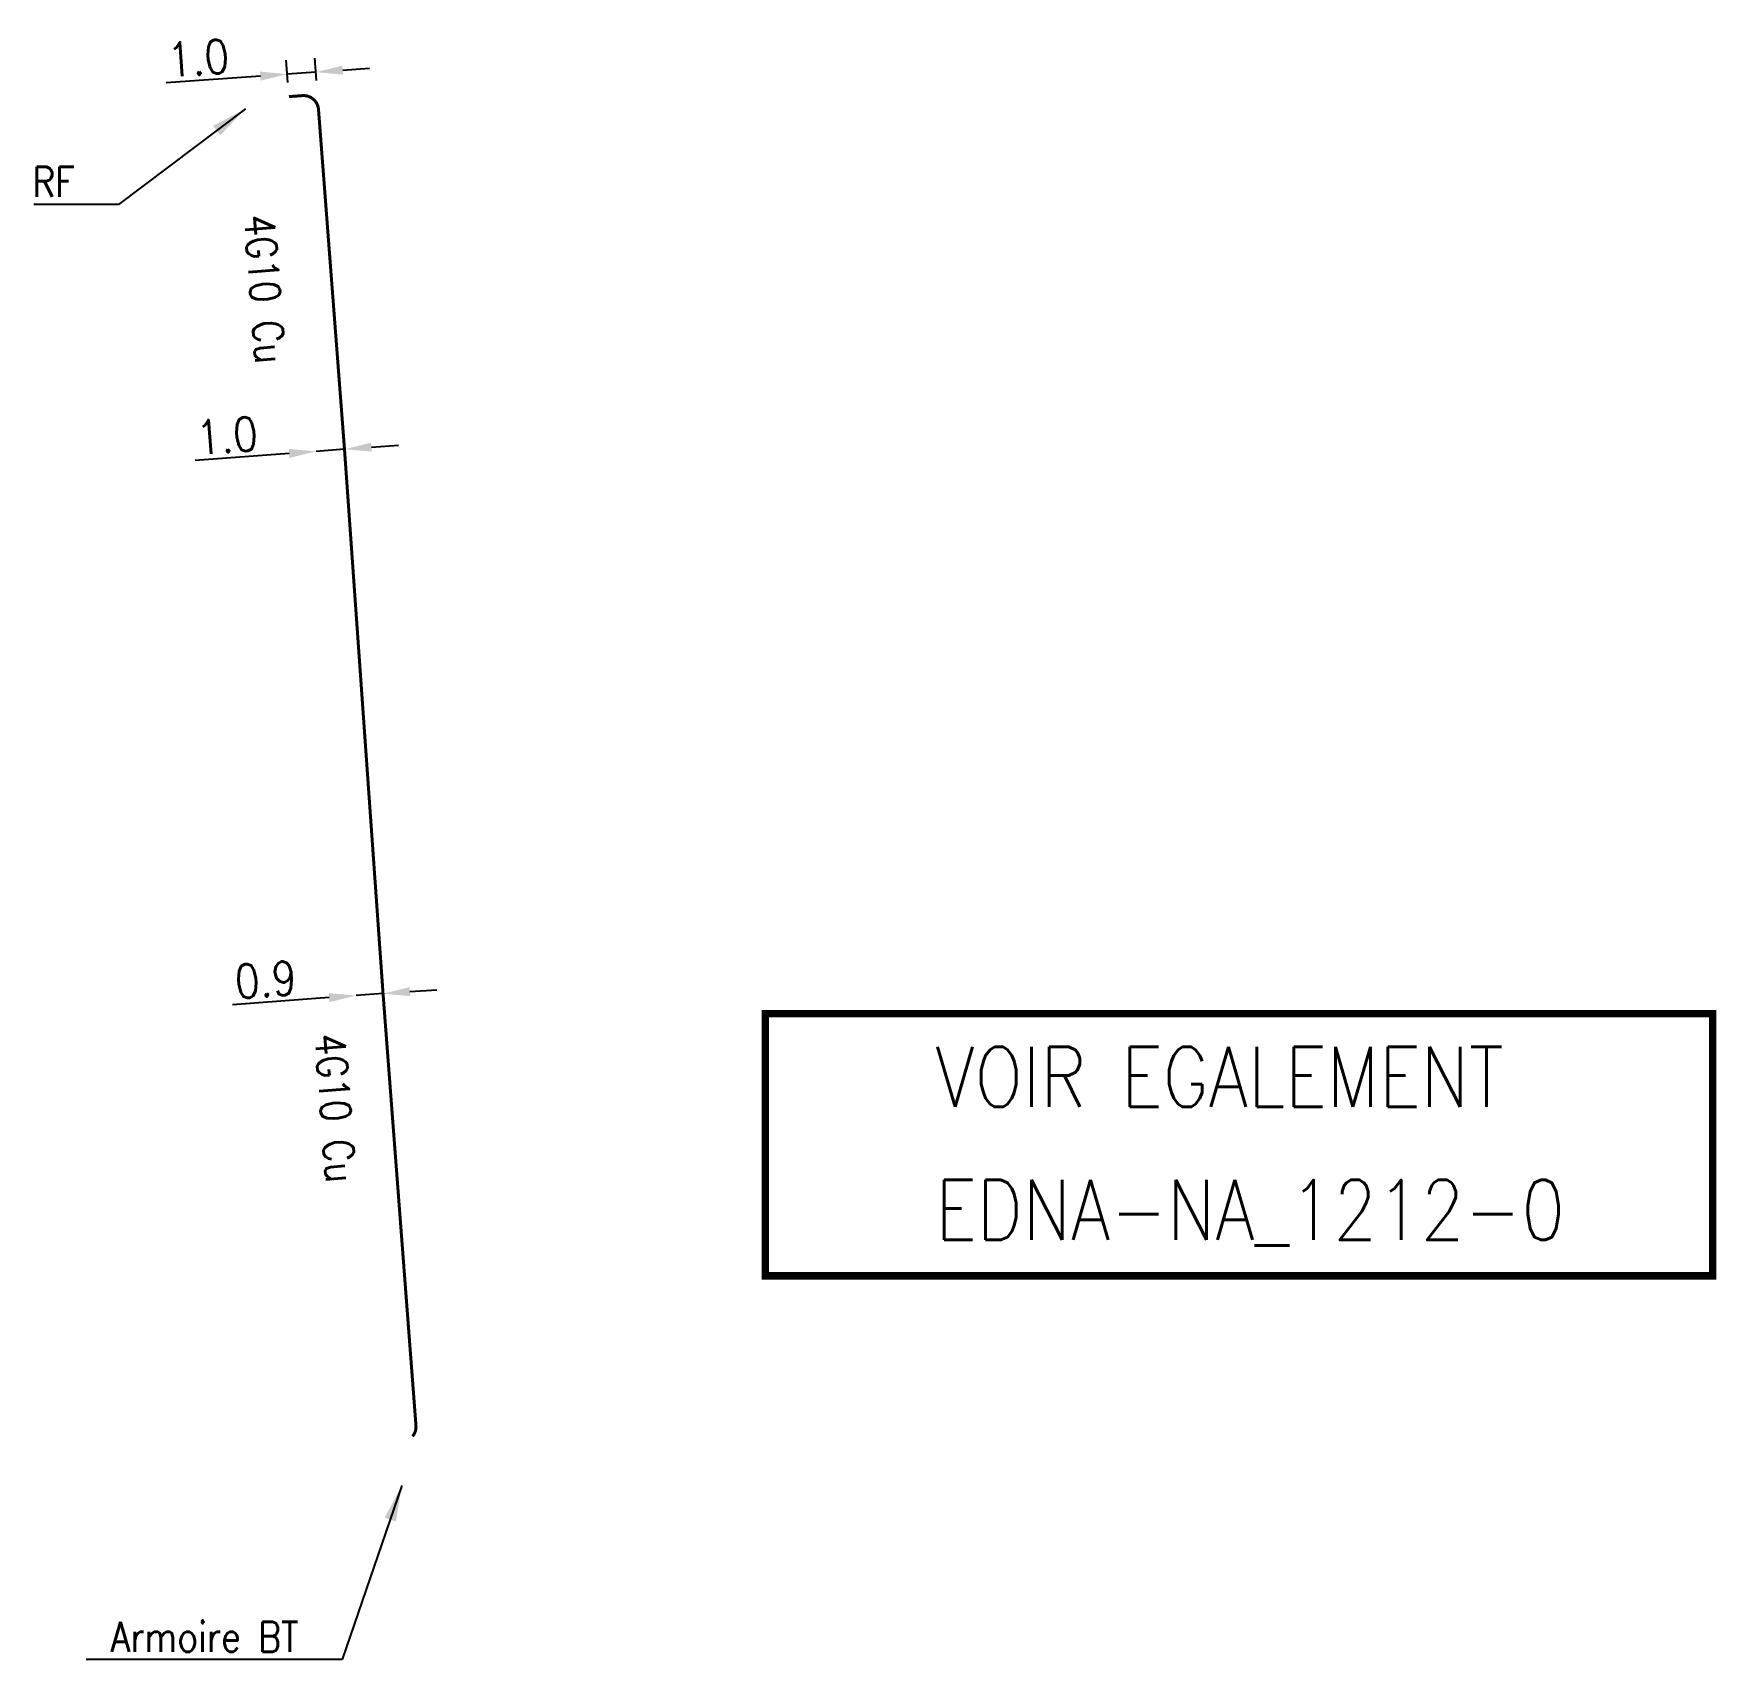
# Model space of a CAD drawing. Header units: millimetres. Extents: x 184511 to 184987, y 128511 to 128994.
# Drawn here: x 184819 to 184875.1, y 128939.6 to 128993.7 of the extents above; entities that cross this region are included whole.
import ezdxf
from ezdxf.enums import TextEntityAlignment as Align

# ---------------------------------------------------------------- set-up
doc = ezdxf.new("R2010")
doc.units = ezdxf.units.MM
doc.linetypes.add('E_ST_Cu', pattern=[2000, 1000, 1000])
doc.layers.add('E_100', color=3, linetype='CONTINUOUS')
doc.layers.add('E_930', color=7, linetype='CONTINUOUS')
doc.styles.get("Standard").update_dxf_attribs({"font": 'romans.shx', "width": 0.85})
doc.dimstyles.get("Standard").update_dxf_attribs({"dimtxt": 1.5, "dimasz": 1.2, "dimexe": 0.625, "dimexo": 0.625, "dimgap": 0.25, "dimtad": 1, "dimdec": 1, "dimzin": 0, "dimdsep": 46, "dimtxsty": 'Standard', "dimcen": -0.5, "dimadec": 0, "dimazin": 0, "dimtfac": 1, "dimtdec": 1, "dimtmove": 0, "dimatfit": 3, "dimfxl": 0, "dimtolj": 1, "dimtzin": 0, "dimarcsym": 0})

# ---------------------------------------------------------------- blocks, each defined once
blk = doc.blocks.new('*D10')
at = {"layer": 'E_100', "color": 0, "linetype": 'Continuous', "lineweight": -2, "transparency": 16777216}
for p, q in [((184831.578, 128961.812), (184832.476, 128961.878)), ((184828.886, 128961.614), (184825.661, 128961.377)), ((184830.681, 128961.746), (184829.783, 128961.68))]:
    blk.add_line(p, q, dxfattribs=at)
at = {"layer": 'E_100', "color": 0, "linetype": 'Continuous', "transparency": 16777216}
for points in [[(184828.875, 128961.763), (184828.897, 128961.464), (184829.783, 128961.68)], [(184831.567, 128961.961), (184831.589, 128961.662), (184830.681, 128961.746)]]:
    blk.add_solid(points, dxfattribs=at)
at = {"layer": 'E_100', "color": 0, "linetype": 'Continuous', "transparency": 16777216, "insert": (184826.77, 128962.21), "char_height": 1.125, "attachment_point": 5, "rotation": 4.2058}
blk.add_mtext('\\A1;0.9', dxfattribs=at)
blk = doc.blocks.new('*D11')
at = {"layer": 'E_100', "color": 0, "linetype": 'Continuous', "lineweight": -2, "transparency": 16777216}
for p, q in [((184827.552, 128979.754), (184824.419, 128979.515)), ((184829.396, 128979.896), (184828.449, 128979.823)), ((184830.294, 128979.964), (184831.191, 128980.033))]:
    blk.add_line(p, q, dxfattribs=at)
at = {"layer": 'E_100', "color": 0, "linetype": 'Continuous', "transparency": 16777216}
for points in [[(184827.54, 128979.904), (184827.563, 128979.605), (184828.449, 128979.823)], [(184830.282, 128980.114), (184830.305, 128979.815), (184829.396, 128979.896)]]:
    blk.add_solid(points, dxfattribs=at)
at = {"layer": 'E_100', "color": 0, "linetype": 'Continuous', "transparency": 16777216, "insert": (184825.479, 128980.348), "char_height": 1.125, "attachment_point": 5, "rotation": 4.3747}
blk.add_mtext('\\A1;1.0', dxfattribs=at)
blk = doc.blocks.new('*D12')
at = {"layer": 'E_100', "color": 0, "linetype": 'Continuous', "lineweight": -2, "transparency": 16777216}
for p, q in [((184827.511, 128992.118), (184827.457, 128992.866)), ((184828.458, 128992.186), (184828.404, 128992.934)), ((184829.336, 128992.531), (184830.233, 128992.596)), ((184826.593, 128992.334), (184823.459, 128992.108)), ((184828.438, 128992.467), (184827.49, 128992.398))]:
    blk.add_line(p, q, dxfattribs=at)
at = {"layer": 'E_100', "color": 0, "linetype": 'Continuous', "transparency": 16777216}
for points in [[(184829.325, 128992.681), (184829.346, 128992.382), (184828.438, 128992.467)], [(184826.582, 128992.483), (184826.603, 128992.184), (184827.49, 128992.398)]]:
    blk.add_solid(points, dxfattribs=at)
at = {"layer": 'E_100', "color": 0, "linetype": 'Continuous', "transparency": 16777216, "insert": (184824.523, 128992.936), "char_height": 1.125, "attachment_point": 5, "rotation": 4.1236}
blk.add_mtext('\\A1;1.0', dxfattribs=at)

msp = doc.modelspace()

# ---------------------------------------------------------------- linework, layer by layer
at = {"layer": 'E_100', "linetype": 'E_ST_Cu', "const_width": 0.1, "flags": 128}
msp.add_lwpolyline([(184831.664, 128946.987, 0.194642), (184831.778, 128947.345), (184830.681, 128961.746), (184829.396, 128979.896), (184828.53, 128991.222, 0.41293), (184827.995, 128991.683), (184827.544, 128991.65)], format="xyb", dxfattribs=at)
at = {"layer": 'E_930', "const_width": 0.25}
msp.add_lwpolyline([(184843.418, 128961.08), (184874.984, 128961.08), (184874.984, 128952.339), (184843.418, 128952.339)], close=True, dxfattribs=at)

# ---------------------------------------------------------------- texts
at = {"layer": 'E_100', "linetype": 'E_ST_Cu', "width": 0.85}
for p in [(184826.055, 128987.684), (184828.406, 128960.382)]:
    msp.add_text('4G10 Cu', height=1, rotation=274.3747, dxfattribs=at).set_placement(p)
at = {"layer": 'E_100', "linetype": 'Continuous', "char_height": 1, "attachment_point": 6}
for s, insert in [('RF', (184820.415, 128988.806)), ('Armoire BT', (184827.871, 128940.303))]:
    msp.add_mtext(s, dxfattribs=dict(at, insert=insert))
at = {"layer": 'E_930', "width": 0.85}
for s, p in [('VOIR EGALEMENT ', (184859.14, 128957.971)), ('EDNA-NA_1212-0', (184859.577, 128953.535))]:
    msp.add_text(s, height=2, dxfattribs=at).set_placement(p, align=Align.CENTER)

# ---------------------------------------------------------------- dimensions: what is measured, and where the dimension line sits
at = {"layer": 'E_100', "linetype": 'Continuous'}
for base, p1, p2, angle, override, picture, middle in [((184827.49, 128992.398), (184828.492, 128991.719), (184827.544, 128991.65), 4.1236, {"dimscale": 0.75, "dimatfit": 0}, '*D12', (184824.577, 128992.188)), ((184828.449, 128979.823), (184829.396, 128979.896), (184828.449, 128979.823), 4.3747, {"dimscale": 0.75, "dimlfac": 1, "dimlunit": 2, "dimatfit": 0}, '*D11', (184825.537, 128979.6)), ((184829.783, 128961.68), (184830.681, 128961.746), (184829.783, 128961.68), 4.2058, {"dimscale": 0.75, "dimlfac": 1, "dimlunit": 2, "dimatfit": 0}, '*D10', (184826.825, 128961.462))]:
    dim = msp.add_linear_dim(base=base, p1=p1, p2=p2, angle=angle, dimstyle='Standard', override=override, dxfattribs=at)
    dim.commit()
    dim.dimension.update_dxf_attribs({"geometry": picture, "text_midpoint": middle, "dimtype": 160})

# ---------------------------------------------------------------- leaders
at = {"layer": 'E_100', "linetype": 'Continuous', "annotation_type": 0, "has_hookline": 1, "hookline_direction": 1}
for points, text_width in [([(184826.097, 128991.24), (184821.865, 128988.056), (184820.665, 128988.056)], 1.376), ([(184831.312, 128945.345), (184829.321, 128939.553), (184828.121, 128939.553)], 7.083)]:
    msp.add_leader(points, dimstyle='Standard', dxfattribs=dict(at, text_width=text_width))

doc.saveas('drawing.dxf')
